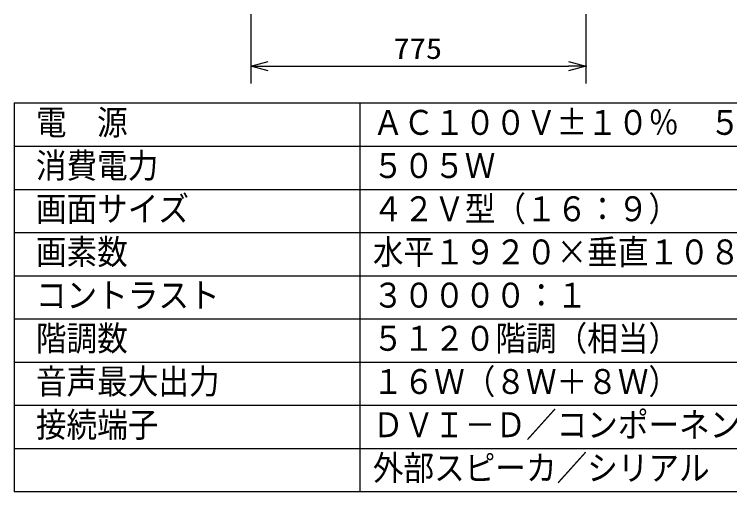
# Model space of a CAD drawing. Units: millimetres, scale not verified. Extents: x -63 to 63, y -57 to 57.
# Drawn here: x -62.5 to 20.3, y -56.5 to -1.2 of the extents above; entities that cross this region are included whole.
import ezdxf
from ezdxf.enums import TextEntityAlignment as Align

# ---------------------------------------------------------------- set-up
doc = ezdxf.new("R2010")
doc.units = ezdxf.units.MM
doc.header["$LTSCALE"] = 0.190236
doc.header["$PDMODE"] = 32
doc.header["$PDSIZE"] = 0.0951
for name, color, linetype in [('0-1_TOUROKU', 7, 'Continuous'), ('0-2_SUNPO', 3, 'Continuous'), ('0-3_MOJI1', 2, 'Continuous'), ('0-4_WAKU', 1, 'Continuous')]:
    doc.layers.add(name, color=color, linetype=linetype)
doc.styles.add('ＭＳ ゴシック', font='')
doc.styles.get('ＭＳ ゴシック').set_extended_font_data('MS Gothic')

# ---------------------------------------------------------------- blocks, each defined once
blk = doc.blocks.new('_OPEN30')
at = {"layer": '0-1_TOUROKU'}
blk.add_line((0, 0), (-1, 0), dxfattribs=at)
blk.add_lwpolyline([(-1, 0.26795), (0, 0), (-1, -0.26795)], dxfattribs=at)

msp = doc.modelspace()

# ---------------------------------------------------------------- linework, layer by layer
at = {"layer": '0-1_TOUROKU', "color": 3}
for p, q in [((-35.1139, -1.2331), (-35.1139, -9.2331)), ((3.6362, -1.2331), (3.6362, -9.2331)), ((-33.1139, -7.2331), (1.6362, -7.2331))]:
    msp.add_line(p, q, dxfattribs=at)
at = {"layer": '0-2_SUNPO', "color": 7}
msp.add_point((3.6362, -7.2331), dxfattribs=at)
at = {"layer": '0-4_WAKU', "color": 4}
for p, q in [((-62.5001, -11.5), (-62.5001, -56.5001)), ((-62.5001, -11.5), (62.5001, -11.5)), ((-22.5, -11.5), (-22.5, -56.5001)), ((62.5001, -56.5001), (-62.5001, -56.5001))]:
    msp.add_line(p, q, dxfattribs=at)
at = {"layer": '0-4_WAKU'}
for p, q in [((-62.5001, -16.5), (62.5001, -16.5)), ((-62.5001, -21.5), (62.5001, -21.5)), ((-62.5001, -26.5), (62.5001, -26.5)), ((-62.5001, -31.5001), (62.5001, -31.5001)), ((-62.5001, -36.5001), (62.5001, -36.5001)), ((-62.5001, -41.5001), (62.5001, -41.5001)), ((-62.5001, -46.5001), (62.5001, -46.5001)), ((-62.5001, -51.5001), (62.5001, -51.5001))]:
    msp.add_line(p, q, dxfattribs=at)

# ---------------------------------------------------------------- block references
at = {"layer": '0-1_TOUROKU', "xscale": 2, "yscale": 2, "rotation": 180}
msp.add_blockref('_OPEN30', (-35.1139, -7.2331), dxfattribs=at)
at = {"layer": '0-1_TOUROKU', "xscale": 2, "yscale": 2}
msp.add_blockref('_OPEN30', (3.6362, -7.2331), dxfattribs=at)

# ---------------------------------------------------------------- texts
at = {"layer": '0-1_TOUROKU', "color": 3, "style": 'ＭＳ ゴシック', "width": 1.15}
msp.add_text('775', height=2.406, dxfattribs=at).set_placement((-18.626, -7.1235), align=Align.BOTTOM_LEFT)
at = {"layer": '0-3_MOJI1', "style": 'ＭＳ ゴシック', "width": 0.9}
for s, p in [('電  源', (-60.0001, -16.0551)), ('ＡＣ１００Ｖ±１０％\u3000５０Ｈｚ／６０Ｈｚ', (-21, -16.0551)), ('消費電力', (-60.0001, -21.0552)), ('５０５Ｗ', (-21, -21.0552)), ('画面サイズ', (-60.0001, -26.0552)), ('４２Ｖ型（１６：９）', (-21, -26.0552)), ('画素数', (-60.0001, -31.0552)), ('水平１９２０×垂直１０８０\u3000画素', (-21, -31.0552)), ('コントラスト', (-60.0001, -36.0552)), ('３００００：１', (-21, -36.0552)), ('階調数', (-60.0001, -41.0552)), ('５１２０階調（相当）', (-21, -41.0552)), ('音声最大出力', (-60.0001, -46.0552)), ('１６Ｗ（８Ｗ＋８Ｗ）', (-21, -46.0552)), ('接続端子', (-60.0001, -51.0552)), ('ＤＶＩ－Ｄ／コンポーネントビデオ／ＰＣ', (-21, -51.0552)), ('外部スピーカ／シリアル', (-21, -56.0552))]:
    msp.add_text(s, height=2.887, dxfattribs=at).set_placement(p, align=Align.BOTTOM_LEFT)

doc.saveas('drawing.dxf')
